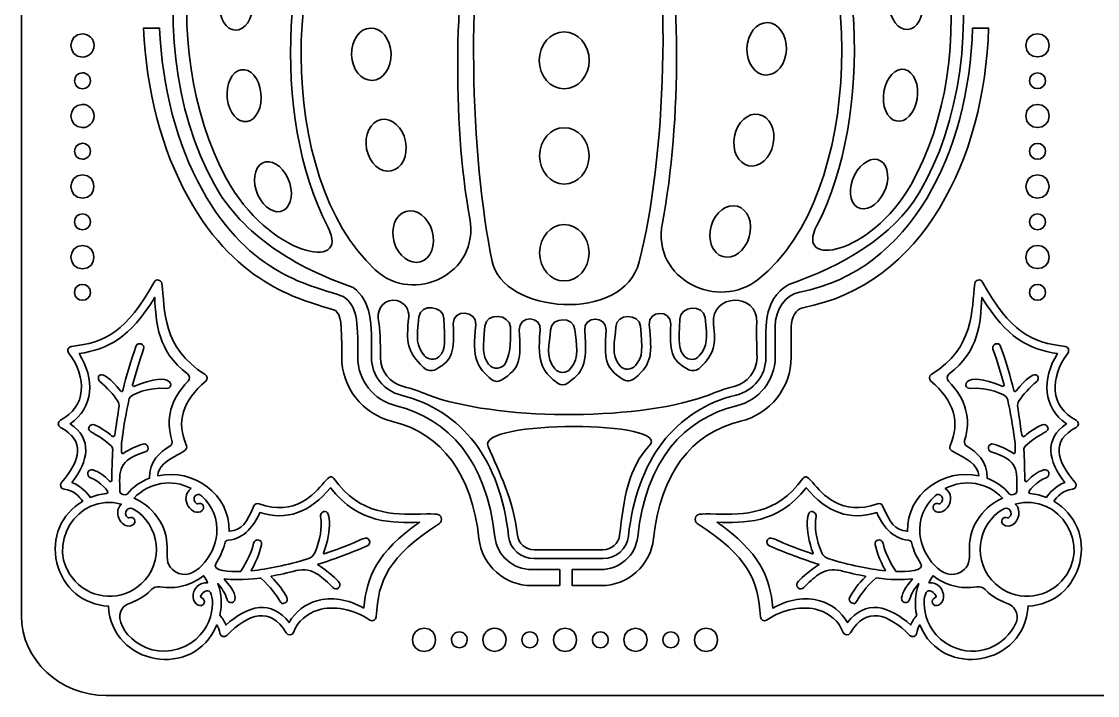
# Model space of a CAD drawing. Header units: inches. Extents: x 0.5 to 6.5, y -13.03 to -8.53.
# Drawn here: x 0.5 to 3.867, y -13.028 to -10.92 of the extents above; entities that cross this region are included whole.
import ezdxf

# ---------------------------------------------------------------- set-up
doc = ezdxf.new("R2010")
doc.units = ezdxf.units.IN
doc.header["$MEASUREMENT"] = 0
doc.layers.add('_U+0421_U+043B_U+043E_U+0439 1', color=7, linetype='Continuous')

# ---------------------------------------------------------------- blocks, each defined once
blk = doc.blocks.new('block 20')
at = {"layer": '_U+0421_U+043B_U+043E_U+0439 1', "color": 7, "lineweight": 35, "true_color": 0xffffff}
for points, knots in [([(2.7361, -12.0884), (2.7909, -12.075), (2.8292, -12.0271), (2.8292, -11.972), (2.8292, -11.8858), (2.8165, -11.7902), (2.9012, -11.7428), (2.9012, -11.7428), (2.9011, -11.7426), (2.9011, -11.7426), (3.0701, -11.6838), (3.2259, -11.594), (3.3085, -11.4564), (3.5677, -11.0246), (3.4769, -10.1917), (2.9358, -10.0715), (2.9358, -10.0715), (2.9358, -10.0715), (2.9358, -10.0715), (2.8641, -10.058), (2.8292, -10.0015), (2.8292, -9.8989), (2.8292, -9.826), (2.7812, -9.7622), (2.7097, -9.7402), (2.4374, -9.6557), (2.4139, -9.4234), (2.3951, -9.2367), (2.377, -9.0576), (2.3614, -8.9639), (2.2289, -8.9592), (2.2289, -8.9592), (2.1926, -8.9601), (2.1926, -8.9601), (2.0569, -8.9716), (2.0415, -9.071), (2.0259, -9.2457), (2.0092, -9.4328), (1.9885, -9.6656), (1.7007, -9.7444), (1.6402, -9.7609), (1.5922, -9.8156), (1.5942, -9.8893), (1.5968, -9.998), (1.5618, -10.0574), (1.4873, -10.071), (0.9669, -10.1653), (0.849, -10.9726), (1.1034, -11.4298), (1.1925, -11.5899), (1.3582, -11.6898), (1.5373, -11.7521), (1.5964, -11.7963), (1.596, -11.8625), (1.5951, -11.9711), (1.5947, -12.0267), (1.633, -12.075), (1.6882, -12.0887), (1.8792, -12.1364), (1.9984, -12.2929), (2.0239, -12.5293), (2.0284, -12.5696), (2.0628, -12.5999), (2.1039, -12.5999), (2.1039, -12.5999), (2.3193, -12.5999), (2.3193, -12.5999), (2.3606, -12.5999), (2.395, -12.5695), (2.3992, -12.5292), (2.425, -12.2917), (2.5446, -12.1351), (2.7361, -12.0884)], [0, 0, 0, 0, 1, 1, 1, 2, 2, 2, 3, 3, 3, 4, 4, 4, 5, 5, 5, 6, 6, 6, 7, 7, 7, 8, 8, 8, 9, 9, 9, 10, 10, 10, 11, 11, 11, 12, 12, 12, 13, 13, 13, 14, 14, 14, 15, 15, 15, 16, 16, 16, 17, 17, 17, 18, 18, 18, 19, 19, 19, 20, 20, 20, 21, 21, 21, 22, 22, 22, 23, 23, 23, 24, 24, 24, 24]), ([(3.0581, -10.1488), (3.4281, -10.3686), (3.5102, -11.0323), (3.2823, -11.4319), (3.1569, -11.6518), (2.918, -11.6934), (2.9885, -11.5585), (3.1689, -11.2132), (3.1359, -10.6306), (2.9292, -10.3311), (2.8612, -10.2325), (2.9589, -10.0899), (3.0581, -10.1488)], [0, 0, 0, 0, 1, 1, 1, 2, 2, 2, 3, 3, 3, 4, 4, 4, 4]), ([(1.1405, -11.4103), (0.9188, -11.0009), (0.9981, -10.3469), (1.3581, -10.1701), (1.4535, -10.1233), (1.6058, -10.2327), (1.5248, -10.345), (1.3119, -10.64), (1.2779, -11.2143), (1.4592, -11.5647), (1.5317, -11.7048), (1.2725, -11.6538), (1.1405, -11.4103)], [0, 0, 0, 0, 1, 1, 1, 2, 2, 2, 3, 3, 3, 4, 4, 4, 4]), ([(2.8064, -11.726), (2.6819, -11.8259), (2.4708, -11.73), (2.5054, -11.55), (2.5657, -11.2358), (2.5643, -10.7907), (2.4999, -10.4935), (2.4531, -10.2778), (2.7468, -10.1625), (2.8707, -10.3242), (3.1453, -10.6823), (3.138, -11.4599), (2.8064, -11.726)], [0, 0, 0, 0, 1, 1, 1, 2, 2, 2, 3, 3, 3, 4, 4, 4, 4]), ([(1.5852, -10.3396), (1.7101, -10.1977), (1.9619, -10.3133), (1.9174, -10.5125), (1.8528, -10.8022), (1.8475, -11.2326), (1.9026, -11.5358), (1.9341, -11.709), (1.7279, -11.8089), (1.6063, -11.6963), (1.296, -11.4088), (1.3065, -10.6563), (1.5852, -10.3396)], [0, 0, 0, 0, 1, 1, 1, 2, 2, 2, 3, 3, 3, 4, 4, 4, 4]), ([(2.4327, -11.6719), (2.3824, -11.8681), (2.0056, -11.8318), (1.9726, -11.6708), (1.9068, -11.3503), (1.8839, -10.7773), (1.9743, -10.4451), (2.0261, -10.2543), (2.3967, -10.2321), (2.453, -10.4455), (2.5404, -10.7767), (2.5142, -11.3544), (2.4327, -11.6719)], [0, 0, 0, 0, 1, 1, 1, 2, 2, 2, 3, 3, 3, 4, 4, 4, 4]), ([(1.7713, -12.0878), (1.7713, -12.0878), (1.7713, -12.0879), (1.7713, -12.0879), (1.7472, -12.0773), (1.7218, -12.0685), (1.6949, -12.0618), (1.6522, -12.0512), (1.6226, -12.014), (1.6229, -11.9713), (1.6233, -11.9242), (1.6224, -11.8836), (1.6165, -11.8485), (1.611, -11.8153), (1.6415, -11.7852), (1.6742, -11.7932), (1.7003, -11.7996), (1.7138, -11.822), (1.7116, -11.8442), (1.7035, -11.9252), (1.7059, -11.951), (1.758, -12.0024), (1.7681, -12.0125), (1.7837, -12.0148), (1.7963, -12.008), (1.8523, -11.9778), (1.8536, -11.9516), (1.8508, -11.8653), (1.8493, -11.8175), (1.9264, -11.8237), (1.9214, -11.8686), (1.9092, -11.9763), (1.9246, -12.0015), (1.972, -12.0403), (1.9801, -12.047), (1.9918, -12.0479), (2.0007, -12.0423), (2.0631, -12.0037), (2.0624, -11.9786), (2.0575, -11.8847), (2.055, -11.8378), (2.1287, -11.8395), (2.1232, -11.8868), (2.1109, -11.9927), (2.1363, -12.0219), (2.1792, -12.052), (2.1876, -12.058), (2.199, -12.0579), (2.2075, -12.052), (2.2534, -12.02), (2.2727, -11.9963), (2.2623, -11.8864), (2.2579, -11.84), (2.3314, -11.8389), (2.329, -11.8851), (2.3243, -11.9757), (2.3239, -12.0021), (2.3804, -12.0385), (2.3926, -12.0463), (2.4086, -12.0451), (2.4195, -12.0356), (2.4751, -11.9872), (2.4725, -11.9612), (2.4641, -11.8687), (2.4599, -11.8225), (2.5327, -11.8208), (2.5313, -11.8664), (2.5286, -11.9523), (2.5303, -11.9781), (2.5858, -12.008), (2.5982, -12.0147), (2.6138, -12.0127), (2.6237, -12.0027), (2.6701, -11.9562), (2.6723, -11.9308), (2.6653, -11.8663), (2.6549, -11.77), (2.8056, -11.7659), (2.8005, -11.8622), (2.7988, -11.8934), (2.8014, -11.9285), (2.8014, -11.972), (2.8014, -12.0143), (2.7718, -12.0511), (2.7295, -12.0614), (2.6855, -12.0722), (2.6531, -12.0878), (2.6376, -12.0934), (2.4095, -12.1706), (1.9829, -12.1671), (1.7713, -12.0878)], [0, 0, 0, 0, 1, 1, 1, 2, 2, 2, 3, 3, 3, 4, 4, 4, 5, 5, 5, 6, 6, 6, 7, 7, 7, 8, 8, 8, 9, 9, 9, 10, 10, 10, 11, 11, 11, 12, 12, 12, 13, 13, 13, 14, 14, 14, 15, 15, 15, 16, 16, 16, 17, 17, 17, 18, 18, 18, 19, 19, 19, 20, 20, 20, 21, 21, 21, 22, 22, 22, 23, 23, 23, 24, 24, 24, 25, 25, 25, 26, 26, 26, 27, 27, 27, 28, 28, 28, 29, 29, 29, 30, 30, 30, 30]), ([(1.8057, -11.9687), (1.793, -11.9806), (1.7722, -11.9788), (1.7609, -11.9656), (1.7343, -11.9343), (1.736, -11.9114), (1.7434, -11.8439), (1.7482, -11.8002), (1.8211, -11.8097), (1.8218, -11.8491), (1.8229, -11.9152), (1.8308, -11.9454), (1.8057, -11.9687)], [0, 0, 0, 0, 1, 1, 1, 2, 2, 2, 3, 3, 3, 4, 4, 4, 4]), ([(2.6209, -11.9658), (2.6094, -11.9793), (2.5884, -11.9807), (2.5755, -11.9685), (2.5555, -11.9496), (2.5572, -11.9229), (2.5596, -11.8509), (2.5609, -11.811), (2.6341, -11.8023), (2.6389, -11.846), (2.6462, -11.9121), (2.6474, -11.9348), (2.6209, -11.9658)], [0, 0, 0, 0, 1, 1, 1, 2, 2, 2, 3, 3, 3, 4, 4, 4, 4]), ([(2.0158, -11.9864), (2.0055, -12.008), (1.9759, -12.0105), (1.9612, -11.9915), (1.9413, -11.9657), (1.9439, -11.9397), (1.95, -11.8726), (1.9539, -11.8299), (2.0276, -11.8348), (2.0296, -11.8749), (2.0311, -11.9056), (2.0319, -11.9529), (2.0158, -11.9864)], [0, 0, 0, 0, 1, 1, 1, 2, 2, 2, 3, 3, 3, 4, 4, 4, 4]), ([(2.2172, -12.0067), (2.2048, -12.0212), (2.1817, -12.0212), (2.1693, -12.0067), (2.1373, -11.9691), (2.1523, -11.9295), (2.1555, -11.8841), (2.1584, -11.8433), (2.2284, -11.8415), (2.2315, -11.8835), (2.235, -11.9298), (2.2488, -11.9695), (2.2172, -12.0067)], [0, 0, 0, 0, 1, 1, 1, 2, 2, 2, 3, 3, 3, 4, 4, 4, 4]), ([(2.4209, -11.9963), (2.4085, -12.0103), (2.3863, -12.0114), (2.3737, -11.9976), (2.3421, -11.9628), (2.3575, -11.9203), (2.3594, -11.8758), (2.3613, -11.8329), (2.4329, -11.8321), (2.4366, -11.8728), (2.4431, -11.9439), (2.4456, -11.9685), (2.4209, -11.9963)], [0, 0, 0, 0, 1, 1, 1, 2, 2, 2, 3, 3, 3, 4, 4, 4, 4]), ([(2.3716, -12.5262), (2.3688, -12.5524), (2.3463, -12.5721), (2.3193, -12.5721), (2.3193, -12.5721), (2.1039, -12.5721), (2.1039, -12.5721), (2.077, -12.5721), (2.0545, -12.5524), (2.0516, -12.5263), (2.0397, -12.4167), (1.9951, -12.3305), (1.9599, -12.2489), (1.9239, -12.1656), (2.5459, -12.166), (2.4633, -12.2486), (2.4004, -12.3114), (2.3835, -12.4164), (2.3716, -12.5262)], [0, 0, 0, 0, 1, 1, 1, 2, 2, 2, 3, 3, 3, 4, 4, 4, 5, 5, 5, 6, 6, 6, 6])]:
    blk.add_open_spline(points, degree=3, knots=knots, dxfattribs=at)
blk = doc.blocks.new('block 21')
at = {"layer": '_U+0421_U+043B_U+043E_U+0439 1', "color": 7, "lineweight": 35, "true_color": 0xffffff}
for points, knots in [([(3.7301, -12.4201), (3.739, -12.4079), (3.7598, -12.3844), (3.7883, -12.3828), (3.799, -12.3822), (3.8041, -12.3695), (3.7972, -12.3617), (3.7378, -12.2939), (3.7204, -12.2302), (3.8004, -12.1898), (3.8098, -12.1851), (3.8098, -12.1717), (3.8004, -12.167), (3.7187, -12.1259), (3.7158, -12.0343), (3.7746, -11.9561), (3.7769, -11.9519), (3.7773, -11.9476), (3.7757, -11.944), (3.7739, -11.9398), (3.77, -11.9368), (3.7654, -11.9363), (3.6609, -11.9246), (3.5922, -11.8903), (3.5068, -11.7351), (3.5009, -11.7244), (3.4846, -11.7274), (3.483, -11.7395), (3.4719, -11.8208), (3.4834, -11.9402), (3.3469, -12.0243), (3.3396, -12.0288), (3.3387, -12.0392), (3.3454, -12.0449), (3.4186, -12.1069), (3.4383, -12.1729), (3.4056, -12.2467), (3.4029, -12.2528), (3.4054, -12.2601), (3.4113, -12.2631), (3.4562, -12.2869), (3.4929, -12.3046), (3.4958, -12.3407), (3.3837, -12.3164), (3.2697, -12.3994), (3.2724, -12.5142), (3.2308, -12.5118), (3.2174, -12.4861), (3.1945, -12.435), (3.1918, -12.429), (3.1848, -12.426), (3.1785, -12.4283), (3.066, -12.4695), (3.005, -12.3969), (2.9756, -12.362), (2.9652, -12.3497), (2.9536, -12.3361), (2.9447, -12.3495), (2.8638, -12.4638), (2.7582, -12.4621), (2.6734, -12.4606), (2.6185, -12.4598), (2.6124, -12.4588), (2.6088, -12.4727), (2.6073, -12.4787), (2.6083, -12.4864), (2.6139, -12.49), (2.7745, -12.5926), (2.8066, -12.6688), (2.8119, -12.782), (2.8123, -12.7918), (2.8234, -12.7974), (2.8316, -12.792), (2.8316, -12.792), (2.8316, -12.792), (2.8316, -12.792), (2.8841, -12.7575), (2.9448, -12.7458), (2.9941, -12.7607), (3.0299, -12.7716), (3.0565, -12.7956), (3.0712, -12.8304), (3.075, -12.8392), (3.0879, -12.8416), (3.094, -12.8318), (3.1435, -12.7479), (3.2115, -12.7719), (3.2799, -12.8402), (3.2874, -12.8476), (3.3003, -12.8432), (3.3015, -12.8327), (3.3026, -12.824), (3.3056, -12.8155), (3.3106, -12.8073), (3.3827, -12.9803), (3.6402, -12.9341), (3.6498, -12.7484), (3.7292, -12.7441), (3.7922, -12.6914), (3.8112, -12.6129), (3.83, -12.5352), (3.7982, -12.4602), (3.7301, -12.4201)], [0, 0, 0, 0, 1, 1, 1, 2, 2, 2, 3, 3, 3, 4, 4, 4, 5, 5, 5, 6, 6, 6, 7, 7, 7, 8, 8, 8, 9, 9, 9, 10, 10, 10, 11, 11, 11, 12, 12, 12, 13, 13, 13, 14, 14, 14, 15, 15, 15, 16, 16, 16, 17, 17, 17, 18, 18, 18, 19, 19, 19, 20, 20, 20, 21, 21, 21, 22, 22, 22, 23, 23, 23, 24, 24, 24, 25, 25, 25, 26, 26, 26, 27, 27, 27, 28, 28, 28, 29, 29, 29, 30, 30, 30, 31, 31, 31, 32, 32, 32, 33, 33, 33, 34, 34, 34, 34]), ([(3.4575, -12.2482), (3.4516, -12.2446), (3.4489, -12.2373), (3.4511, -12.2304), (3.4723, -12.164), (3.4553, -12.1016), (3.4006, -12.0449), (3.3943, -12.0383), (3.3955, -12.0277), (3.4025, -12.0224), (3.496, -11.9508), (3.501, -11.8653), (3.5051, -11.783), (3.5825, -11.91), (3.6517, -11.9454), (3.7416, -11.9589), (3.6918, -12.0372), (3.6965, -12.1284), (3.7695, -12.1783), (3.699, -12.2254), (3.7124, -12.2954), (3.7643, -12.3619), (3.7349, -12.3723), (3.7152, -12.3968), (3.707, -12.4086), (3.6908, -12.4019), (3.6736, -12.3978), (3.6559, -12.3962), (3.6395, -12.3948), (3.6812, -12.3546), (3.706, -12.3468), (3.7221, -12.3417), (3.7143, -12.3174), (3.6983, -12.3225), (3.6802, -12.3282), (3.6623, -12.3403), (3.6467, -12.3574), (3.6443, -12.3601), (3.6399, -12.3585), (3.6398, -12.3549), (3.6397, -12.338), (3.6374, -12.2802), (3.6365, -12.2597), (3.6364, -12.2551), (3.6383, -12.2505), (3.6417, -12.2474), (3.6952, -12.1988), (3.7189, -12.2071), (3.7105, -12.1879), (3.7076, -12.1815), (3.7001, -12.1786), (3.6937, -12.1814), (3.6133, -12.2167), (3.6399, -12.2626), (3.6173, -12.1269), (3.6161, -12.1199), (3.6173, -12.1125), (3.6212, -12.1065), (3.6348, -12.086), (3.6533, -12.0658), (3.6766, -12.0464), (3.6905, -12.0346), (3.6776, -11.992), (3.6123, -12.0754), (3.6101, -12.0782), (3.6058, -12.0773), (3.6049, -12.0739), (3.5938, -12.0277), (3.5803, -11.9827), (3.5637, -11.9362), (3.5579, -11.9201), (3.5341, -11.9292), (3.5397, -11.9448), (3.5529, -11.9817), (3.5645, -12.0193), (3.5743, -12.0565), (3.5748, -12.0587), (3.5736, -12.06), (3.573, -12.0605), (3.5726, -12.0609), (3.5708, -12.0621), (3.5685, -12.0611), (3.4432, -12.0071), (3.442, -12.0694), (3.4686, -12.0676), (3.5218, -12.0631), (3.5805, -12.0854), (3.5847, -12.0994), (3.5888, -12.1131), (3.6228, -12.2828), (3.6041, -12.2708), (3.5829, -12.2574), (3.5626, -12.248), (3.5419, -12.2418), (3.5255, -12.237), (3.5189, -12.2615), (3.5346, -12.2662), (3.6202, -12.2918), (3.6161, -12.3229), (3.6142, -12.3911), (3.6139, -12.3999), (3.5959, -12.4024), (3.5919, -12.3978), (3.5725, -12.3753), (3.5488, -12.3586), (3.5213, -12.3482), (3.5228, -12.2949), (3.4882, -12.2668), (3.4575, -12.2482)], [0, 0, 0, 0, 1, 1, 1, 2, 2, 2, 3, 3, 3, 4, 4, 4, 5, 5, 5, 6, 6, 6, 7, 7, 7, 8, 8, 8, 9, 9, 9, 10, 10, 10, 11, 11, 11, 12, 12, 12, 13, 13, 13, 14, 14, 14, 15, 15, 15, 16, 16, 16, 17, 17, 17, 18, 18, 18, 19, 19, 19, 20, 20, 20, 21, 21, 21, 22, 22, 22, 23, 23, 23, 24, 24, 24, 25, 25, 25, 26, 26, 26, 27, 27, 27, 28, 28, 28, 29, 29, 29, 30, 30, 30, 31, 31, 31, 32, 32, 32, 33, 33, 33, 34, 34, 34, 35, 35, 35, 36, 36, 36, 36]), ([(3.3587, -12.4034), (3.3743, -12.3892), (3.3925, -12.4136), (3.3747, -12.4275), (3.3737, -12.4282), (3.3721, -12.4294), (3.3709, -12.4287), (3.3649, -12.4253), (3.3571, -12.4274), (3.3537, -12.4335), (3.3506, -12.4389), (3.3518, -12.4451), (3.3567, -12.4494), (3.3858, -12.4743), (3.4326, -12.4105), (3.3907, -12.3807), (3.4505, -12.349), (3.5234, -12.3613), (3.5696, -12.4108), (3.5418, -12.423), (3.5181, -12.4418), (3.4989, -12.4677), (3.4349, -12.5553), (3.4953, -12.6067), (3.4404, -12.6409), (3.3834, -12.6764), (3.3173, -12.5906), (3.3112, -12.5232), (3.307, -12.4776), (3.3239, -12.4351), (3.3587, -12.4034)], [0, 0, 0, 0, 1, 1, 1, 2, 2, 2, 3, 3, 3, 4, 4, 4, 5, 5, 5, 6, 6, 6, 7, 7, 7, 8, 8, 8, 9, 9, 9, 10, 10, 10, 10]), ([(3.237, -12.6401), (3.2365, -12.6401), (3.2358, -12.6398), (3.2355, -12.6393), (3.2151, -12.6082), (3.2021, -12.5794), (3.1957, -12.5513), (3.1919, -12.5346), (3.1671, -12.5407), (3.1708, -12.5569), (3.1799, -12.5964), (3.2033, -12.6372), (3.2033, -12.6372), (3.2031, -12.6375), (3.2028, -12.6378), (3.2021, -12.6378), (3.1521, -12.6328), (3.0911, -12.6199), (3.0257, -12.6005), (3.016, -12.5977), (3.0082, -12.5907), (3.0042, -12.5814), (2.9866, -12.5409), (2.9807, -12.5038), (2.9861, -12.468), (2.9869, -12.4633), (2.9852, -12.459), (2.9817, -12.4562), (2.9525, -12.4328), (2.9499, -12.5144), (2.9772, -12.5828), (2.9774, -12.5833), (2.9773, -12.5838), (2.9769, -12.5842), (2.9766, -12.5844), (2.9761, -12.5849), (2.9753, -12.5846), (2.916, -12.5648), (2.8839, -12.5509), (2.8666, -12.5434), (2.8474, -12.5351), (2.8409, -12.5323), (2.8347, -12.5407), (2.8299, -12.5474), (2.8325, -12.5567), (2.84, -12.56), (2.8902, -12.5817), (2.9437, -12.6017), (2.9957, -12.6181), (2.9625, -12.6388), (2.9332, -12.6675), (2.9283, -12.6743), (2.9189, -12.687), (2.9368, -12.7021), (2.9478, -12.6906), (2.9629, -12.6747), (2.9784, -12.661), (2.9939, -12.6498), (3.0136, -12.6356), (3.0385, -12.6311), (3.0623, -12.6373), (3.0893, -12.6443), (3.1153, -12.6502), (3.1397, -12.6547), (3.1404, -12.6548), (3.1407, -12.6552), (3.1408, -12.6556), (3.1409, -12.6561), (3.1408, -12.6565), (3.1404, -12.6569), (3.1187, -12.6788), (3.1027, -12.6997), (3.0918, -12.7209), (3.0884, -12.7273), (3.0908, -12.7347), (3.0973, -12.7381), (3.1175, -12.7486), (3.107, -12.721), (3.1732, -12.6607), (3.1735, -12.6603), (3.174, -12.6603), (3.1745, -12.6603), (3.2187, -12.6664), (3.2565, -12.6673), (3.2869, -12.6631), (3.2869, -12.6631), (3.2875, -12.6644), (3.2875, -12.6644), (3.2679, -12.6856), (3.2503, -12.7145), (3.2547, -12.7289), (3.256, -12.7332), (3.2592, -12.7361), (3.2636, -12.7372), (3.2704, -12.7388), (3.2773, -12.7346), (3.279, -12.7277), (3.2839, -12.7068), (3.2978, -12.6896), (3.3077, -12.6781), (3.296, -12.71), (3.2937, -12.7444), (3.3013, -12.7772), (3.2926, -12.7871), (3.286, -12.7974), (3.2827, -12.8077), (3.2141, -12.7458), (3.1399, -12.7269), (3.0846, -12.8), (3.0646, -12.7656), (3.0349, -12.7421), (2.9982, -12.7316), (2.9528, -12.7186), (2.9007, -12.7268), (2.8506, -12.7546), (2.8426, -12.6563), (2.8093, -12.579), (2.6765, -12.4863), (2.7592, -12.4872), (2.8648, -12.4942), (2.9553, -12.378), (3.0185, -12.456), (3.0928, -12.4822), (3.1761, -12.456), (3.1951, -12.4961), (3.222, -12.5367), (3.2751, -12.5426), (3.2807, -12.5433), (3.285, -12.5471), (3.2862, -12.5525), (3.2913, -12.5748), (3.3004, -12.5956), (3.3133, -12.6142), (3.3303, -12.6387), (3.2668, -12.641), (3.237, -12.6401)], [0, 0, 0, 0, 1, 1, 1, 2, 2, 2, 3, 3, 3, 4, 4, 4, 5, 5, 5, 6, 6, 6, 7, 7, 7, 8, 8, 8, 9, 9, 9, 10, 10, 10, 11, 11, 11, 12, 12, 12, 13, 13, 13, 14, 14, 14, 15, 15, 15, 16, 16, 16, 17, 17, 17, 18, 18, 18, 19, 19, 19, 20, 20, 20, 21, 21, 21, 22, 22, 22, 23, 23, 23, 24, 24, 24, 25, 25, 25, 26, 26, 26, 27, 27, 27, 28, 28, 28, 29, 29, 29, 30, 30, 30, 31, 31, 31, 32, 32, 32, 33, 33, 33, 34, 34, 34, 35, 35, 35, 36, 36, 36, 37, 37, 37, 38, 38, 38, 39, 39, 39, 40, 40, 40, 41, 41, 41, 42, 42, 42, 43, 43, 43, 44, 44, 44, 45, 45, 45, 45]), ([(3.7544, -12.6703), (3.6997, -12.7298), (3.6068, -12.7336), (3.5473, -12.6789), (3.4746, -12.6121), (3.4875, -12.493), (3.5737, -12.444), (3.5892, -12.4352), (3.6064, -12.458), (3.5892, -12.4714), (3.5883, -12.4721), (3.5867, -12.4731), (3.5856, -12.4725), (3.5711, -12.4644), (3.5589, -12.4862), (3.5733, -12.4944), (3.5822, -12.4993), (3.5919, -12.4991), (3.6009, -12.4938), (3.6203, -12.4822), (3.6304, -12.4488), (3.6097, -12.4292), (3.7476, -12.392), (3.8545, -12.5615), (3.7544, -12.6703)], [0, 0, 0, 0, 1, 1, 1, 2, 2, 2, 3, 3, 3, 4, 4, 4, 5, 5, 5, 6, 6, 6, 7, 7, 7, 8, 8, 8, 8]), ([(3.6114, -12.8015), (3.5785, -12.8737), (3.4911, -12.9139), (3.4089, -12.8733), (3.3065, -12.8227), (3.3169, -12.7001), (3.3384, -12.7001), (3.351, -12.7001), (3.3693, -12.7186), (3.3582, -12.7226), (3.3516, -12.7249), (3.3482, -12.7322), (3.3505, -12.7388), (3.3564, -12.7554), (3.3838, -12.7458), (3.3851, -12.7204), (3.3865, -12.6961), (3.3658, -12.6717), (3.3395, -12.6752), (3.3431, -12.6677), (3.3473, -12.6604), (3.3522, -12.6535), (3.3908, -12.6837), (3.4404, -12.6962), (3.4891, -12.6882), (3.4988, -12.6865), (3.5086, -12.6897), (3.5154, -12.6967), (3.565, -12.7472), (3.5964, -12.7299), (3.6115, -12.7646), (3.6167, -12.7764), (3.6167, -12.7899), (3.6114, -12.8015)], [0, 0, 0, 0, 1, 1, 1, 2, 2, 2, 3, 3, 3, 4, 4, 4, 5, 5, 5, 6, 6, 6, 7, 7, 7, 8, 8, 8, 9, 9, 9, 10, 10, 10, 11, 11, 11, 11])]:
    blk.add_open_spline(points, degree=3, knots=knots, dxfattribs=at)
blk = doc.blocks.new('block 23')
at = {"layer": '_U+0421_U+043B_U+043E_U+0439 1', "color": 7, "lineweight": 35, "true_color": 0xffffff}
for points, knots in [([(1.7485, -12.4606), (1.6638, -12.4621), (1.5582, -12.4638), (1.4773, -12.3495), (1.4683, -12.3361), (1.4567, -12.3497), (1.4463, -12.362), (1.417, -12.3969), (1.3559, -12.4695), (1.2434, -12.4283), (1.2372, -12.426), (1.2301, -12.429), (1.2274, -12.435), (1.2045, -12.4861), (1.1912, -12.5118), (1.1496, -12.5142), (1.1523, -12.3994), (1.0382, -12.3164), (0.9261, -12.3407), (0.9308, -12.2823), (1.0277, -12.2724), (1.0164, -12.2467), (0.9837, -12.1729), (1.0033, -12.1069), (1.0765, -12.0449), (1.0832, -12.0392), (1.0823, -12.0288), (1.075, -12.0243), (0.9385, -11.9402), (0.95, -11.8208), (0.9389, -11.7395), (0.9373, -11.7274), (0.921, -11.7244), (0.9151, -11.7351), (0.8297, -11.8903), (0.761, -11.9246), (0.6565, -11.9363), (0.652, -11.9368), (0.648, -11.9398), (0.6462, -11.944), (0.6447, -11.9476), (0.6451, -11.9519), (0.6474, -11.9561), (0.7061, -12.0343), (0.7032, -12.1259), (0.6215, -12.167), (0.6122, -12.1717), (0.6122, -12.1851), (0.6215, -12.1898), (0.7015, -12.2302), (0.6841, -12.2939), (0.6248, -12.3617), (0.6179, -12.3695), (0.6229, -12.3822), (0.6337, -12.3828), (0.6622, -12.3844), (0.6829, -12.4079), (0.6918, -12.4201), (0.6237, -12.4602), (0.592, -12.5352), (0.6107, -12.6129), (0.6297, -12.6914), (0.6928, -12.7441), (0.7721, -12.7484), (0.7818, -12.9341), (1.0393, -12.9803), (1.1114, -12.8073), (1.1163, -12.8155), (1.1194, -12.824), (1.1204, -12.8327), (1.1217, -12.8432), (1.1346, -12.8476), (1.1421, -12.8402), (1.2105, -12.7719), (1.2784, -12.7479), (1.328, -12.8318), (1.3341, -12.8416), (1.3469, -12.8392), (1.3507, -12.8304), (1.3654, -12.7956), (1.3921, -12.7716), (1.4279, -12.7607), (1.4771, -12.7458), (1.5378, -12.7575), (1.5903, -12.792), (1.5903, -12.792), (1.5903, -12.792), (1.5903, -12.792), (1.5986, -12.7974), (1.6096, -12.7918), (1.6101, -12.782), (1.6153, -12.6688), (1.6474, -12.5926), (1.8081, -12.49), (1.8137, -12.4864), (1.8146, -12.4787), (1.8131, -12.4727), (1.8096, -12.4588), (1.8034, -12.4598), (1.7485, -12.4606)], [0, 0, 0, 0, 1, 1, 1, 2, 2, 2, 3, 3, 3, 4, 4, 4, 5, 5, 5, 6, 6, 6, 7, 7, 7, 8, 8, 8, 9, 9, 9, 10, 10, 10, 11, 11, 11, 12, 12, 12, 13, 13, 13, 14, 14, 14, 15, 15, 15, 16, 16, 16, 17, 17, 17, 18, 18, 18, 19, 19, 19, 20, 20, 20, 21, 21, 21, 22, 22, 22, 23, 23, 23, 24, 24, 24, 25, 25, 25, 26, 26, 26, 27, 27, 27, 28, 28, 28, 29, 29, 29, 30, 30, 30, 31, 31, 31, 32, 32, 32, 33, 33, 33, 33]), ([(0.6577, -12.3619), (0.7095, -12.2954), (0.7229, -12.2254), (0.6525, -12.1783), (0.7254, -12.1284), (0.7302, -12.0372), (0.6804, -11.9589), (0.7703, -11.9454), (0.8394, -11.91), (0.9168, -11.783), (0.9209, -11.8653), (0.926, -11.9508), (1.0194, -12.0224), (1.0264, -12.0277), (1.0277, -12.0383), (1.0213, -12.0449), (0.9667, -12.1016), (0.9497, -12.164), (0.9708, -12.2304), (0.973, -12.2373), (0.9704, -12.2446), (0.9644, -12.2482), (0.9338, -12.2668), (0.8991, -12.2949), (0.9006, -12.3482), (0.8732, -12.3586), (0.8495, -12.3753), (0.8301, -12.3978), (0.8261, -12.4024), (0.808, -12.3999), (0.8078, -12.3911), (0.8058, -12.3229), (0.8017, -12.2918), (0.8873, -12.2662), (0.9031, -12.2615), (0.8964, -12.237), (0.88, -12.2418), (0.8594, -12.248), (0.839, -12.2574), (0.8178, -12.2708), (0.7992, -12.2828), (0.8331, -12.1131), (0.8372, -12.0994), (0.8414, -12.0854), (0.9002, -12.0631), (0.9533, -12.0676), (0.9799, -12.0694), (0.9788, -12.0071), (0.8534, -12.0611), (0.8503, -12.0625), (0.8468, -12.0599), (0.8477, -12.0565), (0.8574, -12.0193), (0.8691, -11.9817), (0.8822, -11.9448), (0.8878, -11.9292), (0.864, -11.9201), (0.8582, -11.9362), (0.8416, -11.9827), (0.8281, -12.0277), (0.817, -12.0739), (0.8162, -12.0773), (0.8118, -12.0782), (0.8096, -12.0754), (0.7443, -11.992), (0.7315, -12.0346), (0.7454, -12.0464), (0.7686, -12.0658), (0.7872, -12.086), (0.8007, -12.1065), (0.8046, -12.1125), (0.8059, -12.1199), (0.8047, -12.1269), (0.7821, -12.2626), (0.8087, -12.2167), (0.7283, -12.1814), (0.7218, -12.1786), (0.7143, -12.1815), (0.7115, -12.1879), (0.7031, -12.2071), (0.7267, -12.1988), (0.7802, -12.2474), (0.7837, -12.2505), (0.7856, -12.2551), (0.7854, -12.2597), (0.7846, -12.2802), (0.7823, -12.338), (0.7821, -12.3549), (0.7821, -12.3585), (0.7777, -12.3601), (0.7752, -12.3574), (0.7596, -12.3403), (0.7418, -12.3282), (0.7236, -12.3225), (0.7077, -12.3174), (0.6998, -12.3417), (0.7159, -12.3468), (0.7407, -12.3546), (0.7824, -12.3948), (0.7661, -12.3962), (0.7484, -12.3978), (0.7312, -12.4019), (0.7149, -12.4086), (0.7068, -12.3968), (0.687, -12.3723), (0.6577, -12.3619)], [0, 0, 0, 0, 1, 1, 1, 2, 2, 2, 3, 3, 3, 4, 4, 4, 5, 5, 5, 6, 6, 6, 7, 7, 7, 8, 8, 8, 9, 9, 9, 10, 10, 10, 11, 11, 11, 12, 12, 12, 13, 13, 13, 14, 14, 14, 15, 15, 15, 16, 16, 16, 17, 17, 17, 18, 18, 18, 19, 19, 19, 20, 20, 20, 21, 21, 21, 22, 22, 22, 23, 23, 23, 24, 24, 24, 25, 25, 25, 26, 26, 26, 27, 27, 27, 28, 28, 28, 29, 29, 29, 30, 30, 30, 31, 31, 31, 32, 32, 32, 33, 33, 33, 34, 34, 34, 35, 35, 35, 35]), ([(1.0312, -12.3807), (0.9893, -12.4105), (1.0361, -12.4743), (1.0652, -12.4494), (1.0701, -12.4451), (1.0713, -12.4389), (1.0683, -12.4335), (1.0648, -12.4274), (1.0571, -12.4253), (1.051, -12.4287), (1.0499, -12.4294), (1.0482, -12.4282), (1.0473, -12.4275), (1.0294, -12.4136), (1.0476, -12.3892), (1.0632, -12.4034), (1.098, -12.4351), (1.1149, -12.4776), (1.1108, -12.5232), (1.1047, -12.5906), (1.0385, -12.6764), (0.9815, -12.6409), (0.9266, -12.6067), (0.987, -12.5553), (0.9231, -12.4677), (0.9038, -12.4418), (0.8801, -12.423), (0.8523, -12.4108), (0.8986, -12.3613), (0.9715, -12.349), (1.0312, -12.3807)], [0, 0, 0, 0, 1, 1, 1, 2, 2, 2, 3, 3, 3, 4, 4, 4, 5, 5, 5, 6, 6, 6, 7, 7, 7, 8, 8, 8, 9, 9, 9, 10, 10, 10, 10]), ([(1.5713, -12.7546), (1.5213, -12.7268), (1.4692, -12.7186), (1.4237, -12.7316), (1.387, -12.7421), (1.3573, -12.7656), (1.3374, -12.8), (1.282, -12.7269), (1.2079, -12.7458), (1.1392, -12.8077), (1.136, -12.7974), (1.1294, -12.7871), (1.1207, -12.7772), (1.1282, -12.7444), (1.126, -12.71), (1.1142, -12.6781), (1.1241, -12.6896), (1.138, -12.7068), (1.143, -12.7277), (1.1482, -12.7496), (1.2022, -12.7376), (1.1345, -12.6644), (1.1345, -12.6644), (1.135, -12.6631), (1.135, -12.6631), (1.1834, -12.6699), (1.2487, -12.6607), (1.2487, -12.6607), (1.3149, -12.721), (1.3045, -12.7486), (1.3247, -12.7381), (1.3311, -12.7347), (1.3335, -12.7273), (1.3302, -12.7209), (1.3192, -12.6997), (1.3033, -12.6788), (1.2815, -12.6569), (1.2811, -12.6565), (1.281, -12.6561), (1.2812, -12.6556), (1.2813, -12.6552), (1.2816, -12.6548), (1.2822, -12.6547), (1.3066, -12.6502), (1.3327, -12.6443), (1.3597, -12.6373), (1.3835, -12.6311), (1.4084, -12.6356), (1.428, -12.6498), (1.4435, -12.661), (1.459, -12.6747), (1.4741, -12.6906), (1.4851, -12.7021), (1.503, -12.687), (1.4937, -12.6743), (1.4887, -12.6675), (1.4595, -12.6388), (1.4262, -12.6181), (1.4782, -12.6017), (1.5318, -12.5817), (1.582, -12.56), (1.5894, -12.5567), (1.592, -12.5474), (1.5872, -12.5407), (1.581, -12.5323), (1.5745, -12.5351), (1.5553, -12.5434), (1.5381, -12.5509), (1.506, -12.5648), (1.4466, -12.5846), (1.4458, -12.5849), (1.4453, -12.5844), (1.4451, -12.5842), (1.4447, -12.5838), (1.4446, -12.5833), (1.4448, -12.5828), (1.4721, -12.5144), (1.4695, -12.4328), (1.4402, -12.4562), (1.4367, -12.459), (1.4351, -12.4633), (1.4358, -12.468), (1.4412, -12.5038), (1.4353, -12.5409), (1.4178, -12.5814), (1.4138, -12.5907), (1.4059, -12.5977), (1.3962, -12.6005), (1.3309, -12.6199), (1.2699, -12.6328), (1.2199, -12.6378), (1.2192, -12.6378), (1.2188, -12.6375), (1.2186, -12.6372), (1.2186, -12.6372), (1.2421, -12.5964), (1.2511, -12.5569), (1.2549, -12.5407), (1.2301, -12.5346), (1.2263, -12.5513), (1.2198, -12.5794), (1.2068, -12.6082), (1.1864, -12.6393), (1.1861, -12.6398), (1.1855, -12.6401), (1.1849, -12.6401), (1.1551, -12.641), (1.0916, -12.6387), (1.1087, -12.6142), (1.1216, -12.5956), (1.1307, -12.5748), (1.1357, -12.5525), (1.1369, -12.5471), (1.1413, -12.5433), (1.1469, -12.5426), (1.1999, -12.5367), (1.2268, -12.4961), (1.2458, -12.456), (1.3292, -12.4822), (1.4034, -12.456), (1.4667, -12.378), (1.5572, -12.4942), (1.6628, -12.4872), (1.7455, -12.4863), (1.6126, -12.579), (1.5794, -12.6563), (1.5713, -12.7546)], [0, 0, 0, 0, 1, 1, 1, 2, 2, 2, 3, 3, 3, 4, 4, 4, 5, 5, 5, 6, 6, 6, 7, 7, 7, 8, 8, 8, 9, 9, 9, 10, 10, 10, 11, 11, 11, 12, 12, 12, 13, 13, 13, 14, 14, 14, 15, 15, 15, 16, 16, 16, 17, 17, 17, 18, 18, 18, 19, 19, 19, 20, 20, 20, 21, 21, 21, 22, 22, 22, 23, 23, 23, 24, 24, 24, 25, 25, 25, 26, 26, 26, 27, 27, 27, 28, 28, 28, 29, 29, 29, 30, 30, 30, 31, 31, 31, 32, 32, 32, 33, 33, 33, 34, 34, 34, 35, 35, 35, 36, 36, 36, 37, 37, 37, 38, 38, 38, 39, 39, 39, 40, 40, 40, 41, 41, 41, 42, 42, 42, 42]), ([(0.6675, -12.6703), (0.5674, -12.5615), (0.6743, -12.392), (0.8123, -12.4292), (0.7826, -12.4573), (0.8161, -12.5126), (0.8486, -12.4944), (0.863, -12.4862), (0.8508, -12.4644), (0.8363, -12.4725), (0.8352, -12.4731), (0.8336, -12.4721), (0.8327, -12.4714), (0.8155, -12.458), (0.8327, -12.4352), (0.8483, -12.444), (0.9344, -12.493), (0.9474, -12.6121), (0.8747, -12.6789), (0.8152, -12.7336), (0.7222, -12.7298), (0.6675, -12.6703)], [0, 0, 0, 0, 1, 1, 1, 2, 2, 2, 3, 3, 3, 4, 4, 4, 5, 5, 5, 6, 6, 6, 7, 7, 7, 7]), ([(1.013, -12.8733), (0.8954, -12.9314), (0.7869, -12.8184), (0.8104, -12.7646), (0.8256, -12.7299), (0.857, -12.7472), (0.9065, -12.6967), (0.9134, -12.6897), (0.9232, -12.6865), (0.9328, -12.6882), (0.9815, -12.6962), (1.0311, -12.6837), (1.0698, -12.6535), (1.0746, -12.6604), (1.0788, -12.6677), (1.0824, -12.6752), (1.0562, -12.6717), (1.0355, -12.6961), (1.0368, -12.7204), (1.0382, -12.7458), (1.0656, -12.7554), (1.0715, -12.7388), (1.0738, -12.7322), (1.0703, -12.7249), (1.0637, -12.7226), (1.0527, -12.7186), (1.071, -12.7001), (1.0835, -12.7001), (1.1051, -12.7001), (1.1155, -12.8227), (1.013, -12.8733)], [0, 0, 0, 0, 1, 1, 1, 2, 2, 2, 3, 3, 3, 4, 4, 4, 5, 5, 5, 6, 6, 6, 7, 7, 7, 8, 8, 8, 9, 9, 9, 10, 10, 10, 10])]:
    blk.add_open_spline(points, degree=3, knots=knots, dxfattribs=at)

msp = doc.modelspace()

# ---------------------------------------------------------------- linework, layer by layer
at = {"layer": '_U+0421_U+043B_U+043E_U+0439 1', "color": 240, "lineweight": 35, "true_color": 0xed1c24}
for points, knots in [([(6.2346, -8.5278), (6.2346, -8.5278), (0.7653, -8.5278), (0.7653, -8.5278), (0.6188, -8.5278), (0.5, -8.6393), (0.5, -8.7769), (0.5, -8.7769), (0.5, -12.7785), (0.5, -12.7785), (0.5, -12.9161), (0.6188, -13.0278), (0.7653, -13.0278), (0.7653, -13.0278), (6.2346, -13.0278), (6.2346, -13.0278), (6.3811, -13.0278), (6.5, -12.9161), (6.5, -12.7785), (6.5, -12.7785), (6.5, -8.7769), (6.5, -8.7769), (6.5, -8.6393), (6.3811, -8.5278), (6.2346, -8.5278)], [0, 0, 0, 0, 1, 1, 1, 2, 2, 2, 3, 3, 3, 4, 4, 4, 5, 5, 5, 6, 6, 6, 7, 7, 7, 8, 8, 8, 8]), ([(1.2248, -10.8667), (1.2236, -10.9119), (1.1988, -10.9482), (1.1696, -10.9476), (1.1403, -10.9471), (1.1176, -10.91), (1.1188, -10.8648), (1.12, -10.8196), (1.1448, -10.7834), (1.1741, -10.7839), (1.2033, -10.7845), (1.2261, -10.8215), (1.2248, -10.8667)], [0, 0, 0, 0, 1, 1, 1, 2, 2, 2, 3, 3, 3, 4, 4, 4, 4]), ([(3.2726, -10.9457), (3.2434, -10.9474), (3.2172, -10.9122), (3.2142, -10.8671), (3.2112, -10.822), (3.2324, -10.784), (3.2617, -10.7823), (3.2909, -10.7807), (3.317, -10.8159), (3.3201, -10.861), (3.3231, -10.9061), (3.3018, -10.944), (3.2726, -10.9457)], [0, 0, 0, 0, 1, 1, 1, 2, 2, 2, 3, 3, 3, 4, 4, 4, 4]), ([(2.1841, -12.6843), (2.1841, -12.6843), (2.0969, -12.6843), (2.0969, -12.6843), (2.0119, -12.6843), (1.9408, -12.6211), (1.9313, -12.5372), (1.9095, -12.3361), (1.8159, -12.2094), (1.6604, -12.1707), (1.5665, -12.1474), (1.5013, -12.0643), (1.502, -11.9688), (1.5029, -11.8607), (1.499, -11.8387), (1.4823, -11.8244), (1.3833, -11.7908), (1.1791, -11.7539), (1.0212, -11.47), (0.9383, -11.3208), (0.8897, -11.1349), (0.8822, -10.941), (0.8822, -10.941), (0.9322, -10.941), (0.9322, -10.941), (0.9397, -11.1265), (0.9859, -11.3039), (1.0648, -11.4457), (1.2165, -11.7182), (1.4092, -11.7451), (1.5062, -11.7799), (1.5498, -11.8107), (1.553, -11.8481), (1.552, -11.9692), (1.5515, -12.0421), (1.6019, -12.1046), (1.6724, -12.1221), (1.8359, -12.1629), (1.9552, -12.2926), (1.981, -12.5317), (1.9876, -12.5901), (2.0377, -12.6343), (2.0969, -12.6343), (2.0969, -12.6343), (2.1841, -12.6343), (2.1841, -12.6343), (2.1841, -12.6343), (2.1841, -12.6843), (2.1841, -12.6843)], [0, 0, 0, 0, 1, 1, 1, 2, 2, 2, 3, 3, 3, 4, 4, 4, 5, 5, 5, 6, 6, 6, 7, 7, 7, 8, 8, 8, 9, 9, 9, 10, 10, 10, 11, 11, 11, 12, 12, 12, 13, 13, 13, 14, 14, 14, 15, 15, 15, 16, 16, 16, 16]), ([(1.5922, -10.9407), (1.6264, -10.9397), (1.6552, -10.9756), (1.6565, -11.0208), (1.6578, -11.066), (1.6311, -11.1034), (1.5969, -11.1044), (1.5626, -11.1054), (1.5338, -11.0695), (1.5325, -11.0243), (1.5313, -10.9791), (1.558, -10.9417), (1.5922, -10.9407)], [0, 0, 0, 0, 1, 1, 1, 2, 2, 2, 3, 3, 3, 4, 4, 4, 4]), ([(2.7497, -12.1704), (2.5935, -12.2083), (2.4997, -12.335), (2.4779, -12.5367), (2.469, -12.6208), (2.3977, -12.6843), (2.3123, -12.6843), (2.3123, -12.6843), (2.2235, -12.6843), (2.2235, -12.6843), (2.2235, -12.6843), (2.2235, -12.6343), (2.2235, -12.6343), (2.2235, -12.6343), (2.3123, -12.6343), (2.3123, -12.6343), (2.3715, -12.6343), (2.4219, -12.5901), (2.4281, -12.5314), (2.4541, -12.2915), (2.5733, -12.1619), (2.7377, -12.1218), (2.8081, -12.1046), (2.8583, -12.0426), (2.8583, -11.9703), (2.8583, -11.9703), (2.8583, -11.8743), (2.8583, -11.8743), (2.8583, -11.8201), (2.8908, -11.7746), (2.9355, -11.7662), (3.2848, -11.7006), (3.4645, -11.326), (3.476, -10.941), (3.476, -10.941), (3.526, -10.941), (3.526, -10.941), (3.5142, -11.3481), (3.3208, -11.7447), (2.9447, -11.8154), (2.924, -11.8193), (2.9083, -11.8446), (2.9083, -11.8743), (2.9083, -11.8743), (2.9083, -11.9703), (2.9083, -11.9703), (2.9083, -12.0651), (2.843, -12.1475), (2.7497, -12.1704)], [0, 0, 0, 0, 1, 1, 1, 2, 2, 2, 3, 3, 3, 4, 4, 4, 5, 5, 5, 6, 6, 6, 7, 7, 7, 8, 8, 8, 9, 9, 9, 10, 10, 10, 11, 11, 11, 12, 12, 12, 13, 13, 13, 14, 14, 14, 15, 15, 15, 16, 16, 16, 16]), ([(2.8293, -11.0876), (2.7951, -11.0866), (2.7684, -11.0492), (2.7697, -11.004), (2.771, -10.9588), (2.7998, -10.9229), (2.834, -10.9239), (2.8682, -10.9249), (2.8949, -10.9623), (2.8936, -11.0075), (2.8924, -11.0527), (2.8636, -11.0886), (2.8293, -11.0876)], [0, 0, 0, 0, 1, 1, 1, 2, 2, 2, 3, 3, 3, 4, 4, 4, 4]), ([(2.1983, -11.1309), (2.1552, -11.1309), (2.1202, -11.0911), (2.1202, -11.042), (2.1202, -10.9928), (2.1552, -10.953), (2.1983, -10.953), (2.2415, -10.953), (2.2765, -10.9928), (2.2765, -11.042), (2.2765, -11.0911), (2.2415, -11.1309), (2.1983, -11.1309)], [0, 0, 0, 0, 1, 1, 1, 2, 2, 2, 3, 3, 3, 4, 4, 4, 4]), ([(1.1873, -11.0711), (1.2163, -11.0661), (1.244, -11.0982), (1.2491, -11.1429), (1.2542, -11.1876), (1.2348, -11.228), (1.2058, -11.233), (1.1768, -11.2381), (1.1491, -11.206), (1.144, -11.1613), (1.1389, -11.1166), (1.1583, -11.0762), (1.1873, -11.0711)], [0, 0, 0, 0, 1, 1, 1, 2, 2, 2, 3, 3, 3, 4, 4, 4, 4]), ([(3.1984, -11.1391), (3.2058, -11.0947), (3.2351, -11.064), (3.2638, -11.0706), (3.2925, -11.0771), (3.3098, -11.1184), (3.3025, -11.1628), (3.2951, -11.2072), (3.2658, -11.2379), (3.237, -11.2313), (3.2083, -11.2248), (3.191, -11.1835), (3.1984, -11.1391)], [0, 0, 0, 0, 1, 1, 1, 2, 2, 2, 3, 3, 3, 4, 4, 4, 4]), ([(2.7759, -11.3716), (2.7423, -11.365), (2.7221, -11.3237), (2.7308, -11.2793), (2.7394, -11.2349), (2.7737, -11.2043), (2.8073, -11.2108), (2.8409, -11.2174), (2.8612, -11.2587), (2.8525, -11.3031), (2.8438, -11.3475), (2.8095, -11.3781), (2.7759, -11.3716)], [0, 0, 0, 0, 1, 1, 1, 2, 2, 2, 3, 3, 3, 4, 4, 4, 4]), ([(1.6251, -11.2269), (1.6587, -11.2203), (1.693, -11.2509), (1.7017, -11.2953), (1.7104, -11.3397), (1.6901, -11.381), (1.6565, -11.3876), (1.6229, -11.3942), (1.5886, -11.3635), (1.58, -11.3191), (1.5713, -11.2747), (1.5915, -11.2334), (1.6251, -11.2269)], [0, 0, 0, 0, 1, 1, 1, 2, 2, 2, 3, 3, 3, 4, 4, 4, 4]), ([(2.2758, -11.3406), (2.2758, -11.3892), (2.2411, -11.4287), (2.1983, -11.4287), (2.1555, -11.4287), (2.1209, -11.3892), (2.1209, -11.3406), (2.1209, -11.2919), (2.1555, -11.2524), (2.1983, -11.2524), (2.2411, -11.2524), (2.2758, -11.2919), (2.2758, -11.3406)], [0, 0, 0, 0, 1, 1, 1, 2, 2, 2, 3, 3, 3, 4, 4, 4, 4]), ([(3.1062, -11.4005), (3.1265, -11.3606), (3.1635, -11.3409), (3.1887, -11.3565), (3.2139, -11.3721), (3.218, -11.4171), (3.1977, -11.457), (3.1774, -11.4969), (3.1405, -11.5166), (3.1152, -11.501), (3.09, -11.4854), (3.086, -11.4404), (3.1062, -11.4005)], [0, 0, 0, 0, 1, 1, 1, 2, 2, 2, 3, 3, 3, 4, 4, 4, 4]), ([(1.2532, -11.363), (1.2791, -11.3485), (1.3152, -11.3698), (1.3337, -11.4106), (1.3522, -11.4513), (1.3462, -11.4961), (1.3203, -11.5106), (1.2944, -11.5251), (1.2584, -11.5038), (1.2398, -11.463), (1.2213, -11.4223), (1.2273, -11.3775), (1.2532, -11.363)], [0, 0, 0, 0, 1, 1, 1, 2, 2, 2, 3, 3, 3, 4, 4, 4, 4]), ([(1.703, -11.5141), (1.7359, -11.5047), (1.7727, -11.5323), (1.7851, -11.5758), (1.7976, -11.6193), (1.781, -11.6622), (1.7481, -11.6716), (1.7151, -11.681), (1.6784, -11.6534), (1.6659, -11.6099), (1.6535, -11.5665), (1.67, -11.5236), (1.703, -11.5141)], [0, 0, 0, 0, 1, 1, 1, 2, 2, 2, 3, 3, 3, 4, 4, 4, 4]), ([(2.6579, -11.5598), (2.6703, -11.5163), (2.7071, -11.4887), (2.74, -11.4981), (2.773, -11.5075), (2.7895, -11.5504), (2.7771, -11.5939), (2.7646, -11.6374), (2.7279, -11.665), (2.6949, -11.6555), (2.662, -11.6461), (2.6454, -11.6032), (2.6579, -11.5598)], [0, 0, 0, 0, 1, 1, 1, 2, 2, 2, 3, 3, 3, 4, 4, 4, 4]), ([(2.1209, -11.6435), (2.1209, -11.5948), (2.1555, -11.5553), (2.1983, -11.5553), (2.2411, -11.5553), (2.2758, -11.5948), (2.2758, -11.6435), (2.2758, -11.6922), (2.2411, -11.7317), (2.1983, -11.7317), (2.1555, -11.7317), (2.1209, -11.6922), (2.1209, -11.6435)], [0, 0, 0, 0, 1, 1, 1, 2, 2, 2, 3, 3, 3, 4, 4, 4, 4])]:
    msp.add_open_spline(points, degree=3, knots=knots, dxfattribs=at)
at = {"layer": '_U+0421_U+043B_U+043E_U+0439 1', "color": 7, "lineweight": 35, "true_color": 0xffffff}
for points, knots in [([(0.727, -10.9952), (0.727, -11.0153), (0.7107, -11.0315), (0.6907, -11.0315), (0.6427, -11.0315), (0.6427, -10.9589), (0.6907, -10.9589), (0.7107, -10.9589), (0.727, -10.9752), (0.727, -10.9952)], [0, 0, 0, 0, 1, 1, 1, 2, 2, 2, 3, 3, 3, 3]), ([(3.7154, -10.9952), (3.7154, -11.0432), (3.6428, -11.0432), (3.6428, -10.9952), (3.6428, -10.9472), (3.7154, -10.9472), (3.7154, -10.9952)], [0, 0, 0, 0, 1, 1, 1, 2, 2, 2, 2]), ([(3.6542, -11.1055), (3.6542, -11.0726), (3.704, -11.0726), (3.704, -11.1055), (3.704, -11.1384), (3.6542, -11.1385), (3.6542, -11.1055)], [0, 0, 0, 0, 1, 1, 1, 2, 2, 2, 2]), ([(0.6907, -11.1304), (0.6578, -11.1304), (0.6577, -11.0806), (0.6907, -11.0806), (0.7044, -11.0806), (0.7156, -11.0918), (0.7156, -11.1055), (0.7156, -11.1193), (0.7044, -11.1304), (0.6907, -11.1304)], [0, 0, 0, 0, 1, 1, 1, 2, 2, 2, 3, 3, 3, 3]), ([(3.7154, -11.2158), (3.7154, -11.2638), (3.6428, -11.2638), (3.6428, -11.2158), (3.6428, -11.1678), (3.7154, -11.1678), (3.7154, -11.2158)], [0, 0, 0, 0, 1, 1, 1, 2, 2, 2, 2]), ([(0.727, -11.2158), (0.727, -11.2359), (0.7107, -11.2521), (0.6907, -11.2521), (0.6427, -11.2521), (0.6427, -11.1795), (0.6907, -11.1795), (0.7107, -11.1795), (0.727, -11.1958), (0.727, -11.2158)], [0, 0, 0, 0, 1, 1, 1, 2, 2, 2, 3, 3, 3, 3]), ([(0.6907, -11.351), (0.6578, -11.351), (0.6577, -11.3012), (0.6907, -11.3012), (0.7044, -11.3012), (0.7156, -11.3124), (0.7156, -11.3261), (0.7156, -11.3399), (0.7044, -11.351), (0.6907, -11.351)], [0, 0, 0, 0, 1, 1, 1, 2, 2, 2, 3, 3, 3, 3]), ([(3.6542, -11.3261), (3.6542, -11.2932), (3.704, -11.2932), (3.704, -11.3261), (3.704, -11.359), (3.6542, -11.3591), (3.6542, -11.3261)], [0, 0, 0, 0, 1, 1, 1, 2, 2, 2, 2]), ([(0.6907, -11.4727), (0.6427, -11.4727), (0.6427, -11.4001), (0.6907, -11.4001), (0.7386, -11.4001), (0.7387, -11.4727), (0.6907, -11.4727)], [0, 0, 0, 0, 1, 1, 1, 2, 2, 2, 2]), ([(3.6791, -11.4727), (3.6311, -11.4727), (3.6311, -11.4001), (3.6791, -11.4001), (3.7271, -11.4001), (3.7271, -11.4727), (3.6791, -11.4727)], [0, 0, 0, 0, 1, 1, 1, 2, 2, 2, 2]), ([(0.6658, -11.5467), (0.6658, -11.5138), (0.7156, -11.5138), (0.7156, -11.5467), (0.7156, -11.5796), (0.6658, -11.5797), (0.6658, -11.5467)], [0, 0, 0, 0, 1, 1, 1, 2, 2, 2, 2]), ([(3.6542, -11.5467), (3.6542, -11.5138), (3.704, -11.5138), (3.704, -11.5467), (3.704, -11.5796), (3.6542, -11.5797), (3.6542, -11.5467)], [0, 0, 0, 0, 1, 1, 1, 2, 2, 2, 2]), ([(3.6428, -11.657), (3.6428, -11.609), (3.7154, -11.609), (3.7154, -11.657), (3.7154, -11.705), (3.6428, -11.705), (3.6428, -11.657)], [0, 0, 0, 0, 1, 1, 1, 2, 2, 2, 2]), ([(0.6907, -11.6933), (0.6427, -11.6933), (0.6427, -11.6207), (0.6907, -11.6207), (0.7386, -11.6207), (0.7387, -11.6933), (0.6907, -11.6933)], [0, 0, 0, 0, 1, 1, 1, 2, 2, 2, 2]), ([(0.7156, -11.7673), (0.7156, -11.8002), (0.6658, -11.8003), (0.6658, -11.7673), (0.6658, -11.7344), (0.7156, -11.7344), (0.7156, -11.7673)], [0, 0, 0, 0, 1, 1, 1, 2, 2, 2, 2]), ([(3.704, -11.7673), (3.704, -11.8002), (3.6542, -11.8003), (3.6542, -11.7673), (3.6542, -11.7344), (3.704, -11.7344), (3.704, -11.7673)], [0, 0, 0, 0, 1, 1, 1, 2, 2, 2, 2]), ([(1.7597, -12.8901), (1.7118, -12.8901), (1.7117, -12.8175), (1.7597, -12.8175), (1.8077, -12.8175), (1.8078, -12.8901), (1.7597, -12.8901)], [0, 0, 0, 0, 1, 1, 1, 2, 2, 2, 2]), ([(2.0166, -12.8538), (2.0166, -12.9018), (1.944, -12.9018), (1.944, -12.8538), (1.944, -12.8338), (1.9603, -12.8175), (1.9803, -12.8175), (2.0004, -12.8175), (2.0166, -12.8338), (2.0166, -12.8538)], [0, 0, 0, 0, 1, 1, 1, 2, 2, 2, 3, 3, 3, 3]), ([(2.2009, -12.8901), (2.153, -12.8901), (2.1529, -12.8175), (2.2009, -12.8175), (2.2489, -12.8175), (2.249, -12.8901), (2.2009, -12.8901)], [0, 0, 0, 0, 1, 1, 1, 2, 2, 2, 2]), ([(2.4578, -12.8538), (2.4578, -12.9018), (2.3852, -12.9018), (2.3852, -12.8538), (2.3852, -12.8058), (2.4578, -12.8058), (2.4578, -12.8538)], [0, 0, 0, 0, 1, 1, 1, 2, 2, 2, 2]), ([(2.5567, -12.8538), (2.5567, -12.8867), (2.5069, -12.8867), (2.5069, -12.8538), (2.5069, -12.8209), (2.5567, -12.8209), (2.5567, -12.8538)], [0, 0, 0, 0, 1, 1, 1, 2, 2, 2, 2]), ([(2.6421, -12.8901), (2.5942, -12.8901), (2.5941, -12.8175), (2.6421, -12.8175), (2.6901, -12.8175), (2.6902, -12.8901), (2.6421, -12.8901)], [0, 0, 0, 0, 1, 1, 1, 2, 2, 2, 2]), ([(1.8949, -12.8538), (1.8949, -12.8867), (1.8451, -12.8867), (1.8451, -12.8538), (1.8451, -12.84), (1.8563, -12.8289), (1.87, -12.8289), (1.8838, -12.8289), (1.8949, -12.84), (1.8949, -12.8538)], [0, 0, 0, 0, 1, 1, 1, 2, 2, 2, 3, 3, 3, 3]), ([(2.1155, -12.8538), (2.1155, -12.8867), (2.0657, -12.8867), (2.0657, -12.8538), (2.0657, -12.84), (2.0769, -12.8289), (2.0906, -12.8289), (2.1044, -12.8289), (2.1155, -12.84), (2.1155, -12.8538)], [0, 0, 0, 0, 1, 1, 1, 2, 2, 2, 3, 3, 3, 3]), ([(2.3112, -12.8787), (2.2783, -12.8787), (2.2783, -12.8289), (2.3112, -12.8289), (2.3441, -12.8289), (2.3442, -12.8787), (2.3112, -12.8787)], [0, 0, 0, 0, 1, 1, 1, 2, 2, 2, 2])]:
    msp.add_open_spline(points, degree=3, knots=knots, dxfattribs=at)

# ---------------------------------------------------------------- block references
at = {"layer": '_U+0421_U+043B_U+043E_U+0439 1'}
for name in ['block 20', 'block 23', 'block 21']:
    msp.add_blockref(name, (0, 0), dxfattribs=at)

doc.saveas('drawing.dxf')
